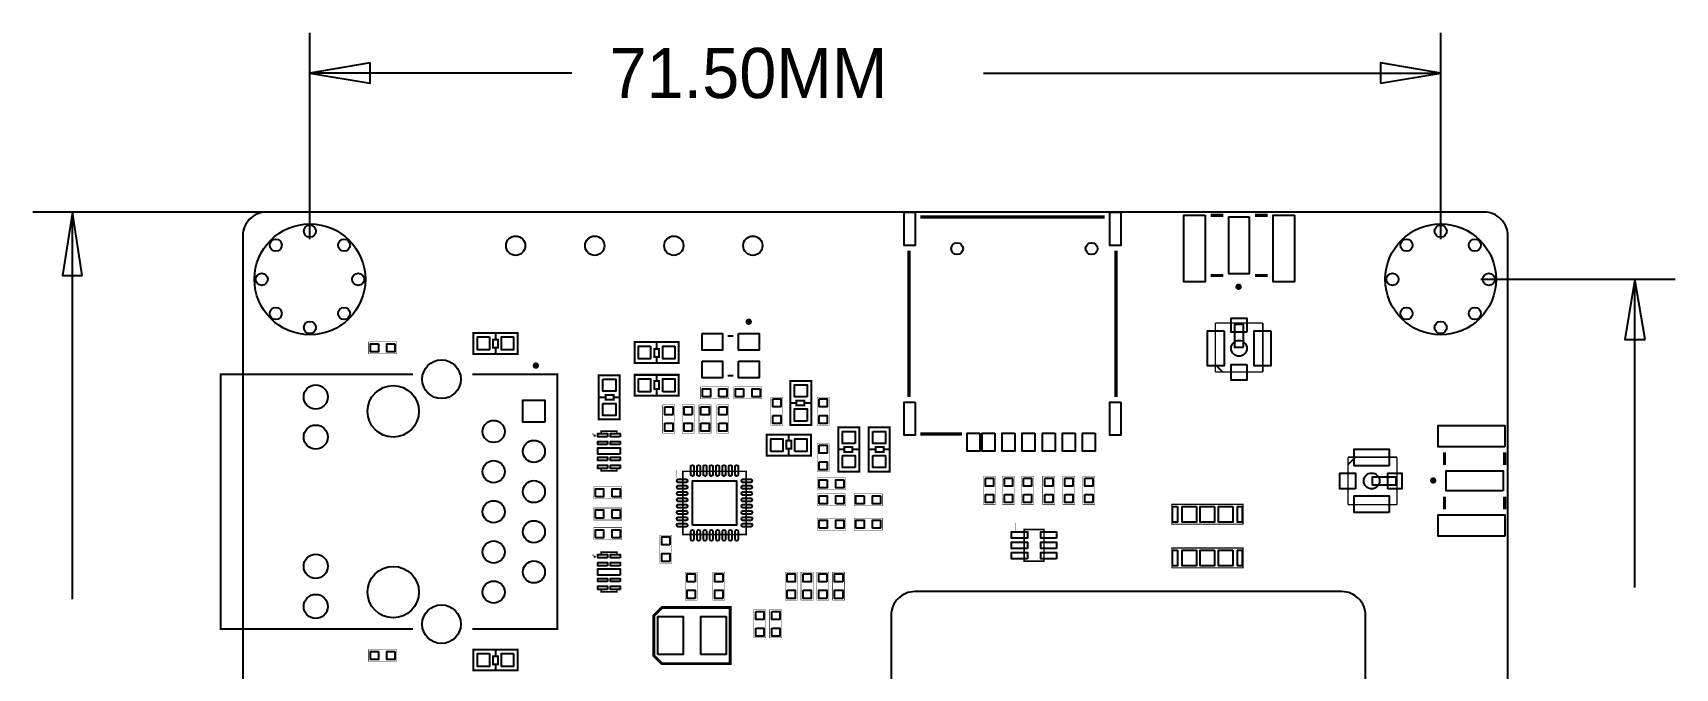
# Model space of a CAD drawing. Extents: x -13 to 91, y -14 to 91.
# Drawn here: x -13.3 to 90.6, y 51.2 to 91.3 of the extents above; entities that cross this region are included whole.
import ezdxf

# ---------------------------------------------------------------- set-up
doc = ezdxf.new("R2010")
doc.units = 0
for name, color, linetype in [('BG_DIMENSION', 85, 'CONTINUOUS'), ('BG_OUTLINE', 3, 'CONTINUOUS'), ('PG_SILKSCREEN_TOP', 7, 'CONTINUOUS'), ('PIN_TOP', 3, 'CONTINUOUS')]:
    doc.layers.add(name, color=color, linetype=linetype)

msp = doc.modelspace()

# ---------------------------------------------------------------- linework, layer by layer
at = {"layer": 'BG_DIMENSION'}
for points in [[(4.25, 78.29), (4.25, 91.3384)], [(75.75, 78.29), (75.75, 91.3384)], [(8.06, 89.4334), (4.25, 88.7984), (8.06, 88.1634), (8.06, 89.4334)], [(71.94, 88.1634), (75.75, 88.7984), (71.94, 89.4334), (71.94, 88.1634)], [(20.8217, 88.7984), (4.25, 88.7984)], [(46.8439, 88.7984), (75.75, 88.7984)], [(77.5, 80), (-13.2696, 80)], [(-10.1446, 76), (-10.7696, 80), (-11.3946, 76), (-10.1446, 76)], [(-10.7696, 55.518), (-10.7696, 80)], [(78.29, 75.75), (90.5764, 75.75)], [(88.6714, 71.94), (88.0364, 75.75), (87.4014, 71.94), (88.6714, 71.94)], [(88.0364, 56.2673), (88.0364, 75.75)]]:
    msp.add_lwpolyline(points, dxfattribs=at)
at = {"layer": 'BG_OUTLINE'}
for points in [[(1.4999, 0), (78.5001, 0, 0.414214), (80, 1.4999), (80, 78.5001, 0.414214), (78.5001, 80), (1.4999, 80, 0.414214), (0, 78.5001), (0, 1.4999, 0.414214), (1.4999, 0)], [(42.4999, 24), (69.5001, 24, 0.414214), (71, 25.4999), (71, 54.5001, 0.414214), (69.5001, 56), (42.4999, 56, 0.414214), (41, 54.5001), (41, 25.4999, 0.414214), (42.4999, 24)]]:
    msp.add_lwpolyline(points, format="xyb", dxfattribs=at)
at = {"layer": 'PG_SILKSCREEN_TOP'}
for points, const_width in [([(54.505, 79.6908), (42.845, 79.6908)], 0.2), ([(62, 79.8), (61.2, 79.8)], 0.2), ([(64.8, 79.8), (64, 79.8)], 0.2), ([(42.13, 68.3108), (42.13, 77.5708)], 0.2), ([(55.22, 68.3108), (55.22, 77.5708)], 0.2), ([(62, 75.99), (61.2, 75.99)], 0.2), ([(64.8, 75.99), (64, 75.99)], 0.2), ([(61.5, 69.89), (61.5, 72.99)], 0.1001), ([(61.5, 72.99), (64.5, 72.99)], 0.1001), ([(64.5, 72.99), (64.5, 69.89)], 0.1001), ([(9.6139, 71.0376), (7.9629, 71.0376), (7.9629, 71.7996), (9.7409, 71.7996), (9.7409, 71.0376), (9.6139, 71.0376)], 0.0254), ([(17.3863, 72.3584), (17.3863, 71.0376), (14.5923, 71.0376), (14.5923, 72.3584), (17.3863, 72.3584)], 0.127), ([(15.9893, 71.0884), (15.9893, 71.4186), (16.1417, 71.4186), (16.1417, 71.9266), (15.8369, 71.9266), (15.8369, 71.4186), (15.9893, 71.4186)], 0.127), ([(15.9893, 71.952), (15.9893, 72.333)], 0.127), ([(27.5717, 71.7804), (27.5717, 70.4596), (24.7777, 70.4596), (24.7777, 71.7804), (27.5717, 71.7804)], 0.127), ([(26.1747, 71.374), (26.1747, 71.755)], 0.127), ([(31.0269, 72.1668), (30.6669, 72.1668)], 0.127), ([(26.1747, 70.5104), (26.1747, 70.8406), (26.3271, 70.8406), (26.3271, 71.3486), (26.0223, 71.3486), (26.0223, 70.8406), (26.1747, 70.8406)], 0.127), ([(10.77, 53.6376), (-1.4, 53.6376), (-1.4, 69.7376), (10.77, 69.7376)], 0.127), ([(14.52, 69.7376), (19.9, 69.7376), (19.9, 53.6376), (14.52, 53.6376)], 0.127), ([(22.5171, 69.6849), (23.8379, 69.6849), (23.8379, 66.8909), (22.5171, 66.8909), (22.5171, 69.6849)], 0.127), ([(24.7777, 68.3895), (24.7777, 69.7103), (27.5717, 69.7103), (27.5717, 68.3895), (24.7777, 68.3895)], 0.127), ([(26.1747, 69.6595), (26.1747, 69.3293), (26.0223, 69.3293), (26.0223, 68.8213), (26.3271, 68.8213), (26.3271, 69.3293), (26.1747, 69.3293)], 0.127), ([(31.0269, 69.6668), (30.6669, 69.6668)], 0.127), ([(64.5, 69.89), (61.5, 69.89)], 0.1001), ([(61.5017, 70.354), (61.9648, 69.8908)], 0.1001), ([(61.965, 69.883), (61.521, 70.327)], 0.05), ([(26.1747, 68.7959), (26.1747, 68.4149)], 0.127), ([(29.083, 68.9483), (30.734, 68.9483), (30.734, 68.1863), (28.956, 68.1863), (28.956, 68.9483), (29.083, 68.9483)], 0.0254), ([(32.7025, 68.1863), (31.0515, 68.1863), (31.0515, 68.9483), (32.8295, 68.9483), (32.8295, 68.1863), (32.7025, 68.1863)], 0.0254), ([(35.9537, 66.5353), (34.6329, 66.5353), (34.6329, 69.3293), (35.9537, 69.3293), (35.9537, 66.5353)], 0.127), ([(22.9235, 68.2879), (22.5425, 68.2879)], 0.127), ([(23.7871, 68.2879), (23.4569, 68.2879), (23.4569, 68.4403), (22.9489, 68.4403), (22.9489, 68.1355), (23.4569, 68.1355), (23.4569, 68.2879)], 0.127), ([(27.3177, 67.6783), (27.3177, 66.0273), (26.5557, 66.0273), (26.5557, 67.8053), (27.3177, 67.8053), (27.3177, 67.6783)], 0.0254), ([(27.7876, 66.1543), (27.7876, 67.8053), (28.5496, 67.8053), (28.5496, 66.0273), (27.7876, 66.0273), (27.7876, 66.1543)], 0.0254), ([(29.6133, 67.6783), (29.6133, 66.0273), (28.8513, 66.0273), (28.8513, 67.8053), (29.6133, 67.8053), (29.6133, 67.6783)], 0.0254), ([(30.7467, 67.6783), (30.7467, 66.0273), (29.9847, 66.0273), (29.9847, 67.8053), (30.7467, 67.8053), (30.7467, 67.6783)], 0.0254), ([(34.1503, 68.1736), (34.1503, 66.5226), (33.3883, 66.5226), (33.3883, 68.3006), (34.1503, 68.3006), (34.1503, 68.1736)], 0.0254), ([(34.6837, 67.9323), (35.0139, 67.9323), (35.0139, 67.7799), (35.5219, 67.7799), (35.5219, 68.0847), (35.0139, 68.0847), (35.0139, 67.9323)], 0.127), ([(35.5473, 67.9323), (35.9283, 67.9323)], 0.127), ([(37.0901, 68.1736), (37.0901, 66.5226), (36.3281, 66.5226), (36.3281, 68.3006), (37.0901, 68.3006), (37.0901, 68.1736)], 0.0254), ([(22.2148, 65.922), (22.2148, 65.897), (22.1898, 65.897)], 0.2), ([(22.6648, 66.047), (22.6648, 66.147), (23.6648, 66.147), (23.6648, 66.047)], 0.1), ([(33.1343, 64.6049), (33.1343, 65.9257), (35.9283, 65.9257), (35.9283, 64.6049), (33.1343, 64.6049)], 0.127), ([(34.5313, 65.8749), (34.5313, 65.5447), (34.3789, 65.5447), (34.3789, 65.0367), (34.6837, 65.0367), (34.6837, 65.5447), (34.5313, 65.5447)], 0.127), ([(38.989, 63.596), (37.6682, 63.596), (37.6682, 66.39), (38.989, 66.39), (38.989, 63.596)], 0.127), ([(39.5859, 66.39), (40.9067, 66.39), (40.9067, 63.596), (39.5859, 63.596), (39.5859, 66.39)], 0.127), ([(45.485, 65.9708), (42.845, 65.9708)], 0.2), ([(34.5313, 65.0113), (34.5313, 64.6303)], 0.127), ([(37.0901, 65.247), (37.0901, 63.596), (36.3281, 63.596), (36.3281, 65.374), (37.0901, 65.374), (37.0901, 65.247)], 0.0254), ([(37.719, 64.993), (38.0492, 64.993), (38.0492, 64.8406), (38.5572, 64.8406), (38.5572, 65.1454), (38.0492, 65.1454), (38.0492, 64.993)], 0.127), ([(38.5826, 64.993), (38.9636, 64.993)], 0.127), ([(39.9923, 64.993), (39.6113, 64.993)], 0.127), ([(40.8559, 64.993), (40.5257, 64.993), (40.5257, 65.1454), (40.0177, 65.1454), (40.0177, 64.8406), (40.5257, 64.8406), (40.5257, 64.993)], 0.127), ([(69.89, 61.5), (69.89, 64.5)], 0.1001), ([(69.89, 64.5), (72.99, 64.5)], 0.1001), ([(70.354, 64.4983), (69.8908, 64.0352)], 0.1001), ([(69.883, 64.035), (70.327, 64.479)], 0.05), ([(72.99, 64.5), (72.99, 61.5)], 0.1001), ([(75.99, 64), (75.99, 64.8)], 0.2), ([(79.8, 64), (79.8, 64.8)], 0.2), ([(23.6648, 63.747), (23.6648, 63.647), (22.6648, 63.647), (22.6648, 63.747)], 0.1), ([(27.4701, 63.4365), (27.4447, 63.4365)], 0.5), ([(27.8323, 59.6077), (31.8323, 59.6077), (31.8323, 63.6077), (27.8323, 63.6077), (27.8323, 59.6077)], 0.1), ([(22.3266, 62.6237), (23.9776, 62.6237), (23.9776, 61.8617), (22.1996, 61.8617), (22.1996, 62.6237), (22.3266, 62.6237)], 0.0254), ([(37.9918, 62.4333), (36.3408, 62.4333), (36.3408, 63.1953), (38.1188, 63.1953), (38.1188, 62.4333), (37.9918, 62.4333)], 0.0254), ([(47.5964, 63.1698), (47.5964, 61.5188), (46.8344, 61.5188), (46.8344, 63.2968), (47.5964, 63.2968), (47.5964, 63.1698)], 0.0254), ([(48.8062, 63.1698), (48.8062, 61.5188), (48.0442, 61.5188), (48.0442, 63.2968), (48.8062, 63.2968), (48.8062, 63.1698)], 0.0254), ([(49.9999, 63.1698), (49.9999, 61.5188), (49.2379, 61.5188), (49.2379, 63.2968), (49.9999, 63.2968), (49.9999, 63.1698)], 0.0254), ([(51.346, 63.1698), (51.346, 61.5188), (50.584, 61.5188), (50.584, 63.2968), (51.346, 63.2968), (51.346, 63.1698)], 0.0254), ([(52.6161, 63.1698), (52.6161, 61.5188), (51.8541, 61.5188), (51.8541, 63.2968), (52.6161, 63.2968), (52.6161, 63.1698)], 0.0254), ([(53.8861, 63.1698), (53.8861, 61.5188), (53.1241, 61.5188), (53.1241, 63.2968), (53.8861, 63.2968), (53.8861, 63.1698)], 0.0254), ([(22.3266, 61.2902), (23.9776, 61.2902), (23.9776, 60.5282), (22.1996, 60.5282), (22.1996, 61.2902), (22.3266, 61.2902)], 0.0254), ([(36.4678, 62.1887), (38.1188, 62.1887), (38.1188, 61.4267), (36.3408, 61.4267), (36.3408, 62.1887), (36.4678, 62.1887)], 0.0254), ([(40.3159, 61.4267), (38.6649, 61.4267), (38.6649, 62.1887), (40.4429, 62.1887), (40.4429, 61.4267), (40.3159, 61.4267)], 0.0254), ([(58.75, 60.26), (63.25, 60.26), (63.25, 61.52), (58.75, 61.52), (58.75, 60.26)], 0.07), ([(72.99, 61.5), (69.89, 61.5)], 0.1001), ([(75.99, 61.2), (75.99, 62)], 0.2), ([(79.8, 61.2), (79.8, 62)], 0.2), ([(36.4678, 60.6441), (38.1188, 60.6441), (38.1188, 59.8821), (36.3408, 59.8821), (36.3408, 60.6441), (36.4678, 60.6441)], 0.0254), ([(38.7919, 60.6441), (40.4429, 60.6441), (40.4429, 59.8821), (38.6649, 59.8821), (38.6649, 60.6441), (38.7919, 60.6441)], 0.0254), ([(48.8462, 60.0964), (48.8716, 60.0964)], 0.5), ([(22.3266, 60.0456), (23.9776, 60.0456), (23.9776, 59.2836), (22.1996, 59.2836), (22.1996, 60.0456), (22.3266, 60.0456)], 0.0254), ([(26.3779, 57.9247), (26.3779, 59.5757), (27.1399, 59.5757), (27.1399, 57.7977), (26.3779, 57.7977), (26.3779, 57.9247)], 0.0254), ([(49.415, 59.928), (50.665, 59.928), (50.665, 57.928), (49.415, 57.928), (49.415, 59.928)], 0.1), ([(22.2148, 58.2655), (22.2148, 58.2405), (22.1898, 58.2405)], 0.2), ([(22.6648, 58.3905), (22.6648, 58.4905), (23.6648, 58.4905), (23.6648, 58.3905)], 0.1), ([(58.75, 57.5), (63.25, 57.5), (63.25, 58.76), (58.75, 58.76), (58.75, 57.5)], 0.07), ([(27.9781, 55.5879), (27.9781, 57.2389), (28.7401, 57.2389), (28.7401, 55.4609), (27.9781, 55.4609), (27.9781, 55.5879)], 0.0254), ([(29.7307, 55.5879), (29.7307, 57.2389), (30.4927, 57.2389), (30.4927, 55.4609), (29.7307, 55.4609), (29.7307, 55.5879)], 0.0254), ([(35.0647, 57.1119), (35.0647, 55.4609), (34.3027, 55.4609), (34.3027, 57.2389), (35.0647, 57.2389), (35.0647, 57.1119)], 0.0254), ([(36.0647, 57.1119), (36.0647, 55.4609), (35.3027, 55.4609), (35.3027, 57.2389), (36.0647, 57.2389), (36.0647, 57.1119)], 0.0254), ([(36.3027, 55.5879), (36.3027, 57.2389), (37.0647, 57.2389), (37.0647, 55.4609), (36.3027, 55.4609), (36.3027, 55.5879)], 0.0254), ([(37.3027, 55.5879), (37.3027, 57.2389), (38.0647, 57.2389), (38.0647, 55.4609), (37.3027, 55.4609), (37.3027, 55.5879)], 0.0254), ([(23.6648, 56.0905), (23.6648, 55.9905), (22.6648, 55.9905), (22.6648, 56.0905)], 0.1), ([(30.826, 55), (26.508, 55), (26, 54.492), (26, 51.952), (26.508, 51.444), (30.826, 51.444), (30.826, 55)], 0.1778), ([(33.0835, 54.7243), (33.0835, 53.0733), (32.3215, 53.0733), (32.3215, 54.8513), (33.0835, 54.8513), (33.0835, 54.7243)], 0.0254), ([(34.0835, 54.7243), (34.0835, 53.0733), (33.3215, 53.0733), (33.3215, 54.8513), (34.0835, 54.8513), (34.0835, 54.7243)], 0.0254), ([(9.6139, 51.5756), (7.9629, 51.5756), (7.9629, 52.3376), (9.7409, 52.3376), (9.7409, 51.5756), (9.6139, 51.5756)], 0.0254), ([(17.3863, 52.3376), (17.3863, 51.0168), (14.5923, 51.0168), (14.5923, 52.3376), (17.3863, 52.3376)], 0.127), ([(15.9893, 51.0676), (15.9893, 51.3978), (16.1417, 51.3978), (16.1417, 51.9058), (15.8369, 51.9058), (15.8369, 51.3978), (15.9893, 51.3978)], 0.127), ([(15.9893, 51.9312), (15.9893, 52.3122)], 0.127)]:
    msp.add_lwpolyline(points, dxfattribs=dict(at, const_width=const_width))
at = {"layer": 'PG_SILKSCREEN_TOP', "const_width": 0.2}
for points in [[(63.07, 75.28, 1), (62.87, 75.28, 1), (63.07, 75.28)], [(32.0969, 73.0668, 1), (31.8969, 73.0668, 1), (32.0969, 73.0668)], [(18.637, 70.2946, 1), (18.437, 70.2946, 1), (18.637, 70.2946)], [(75.38, 63.03, 1), (75.18, 63.03, 1), (75.38, 63.03)]]:
    msp.add_lwpolyline(points, format="xyb", dxfattribs=at)
at = {"layer": 'PG_SILKSCREEN_TOP'}
for points in [[(63.4993, 72.4113), (62.4993, 72.4113), (62.4993, 73.288), (63.4993, 73.288)], [(63.265, 71.44), (62.735, 71.44), (62.735, 72.9127), (63.265, 72.9127)], [(72.4113, 62.5007), (72.4113, 63.5007), (73.288, 63.5007), (73.288, 62.5007)], [(71.44, 62.735), (71.44, 63.265), (72.9127, 63.265), (72.9127, 62.735)]]:
    msp.add_lwpolyline(points, close=True, dxfattribs=at)
at = {"layer": 'PIN_TOP'}
for points in [[(42.525, 79.9908), (42.525, 77.8908), (41.825, 77.8908), (41.825, 79.9908)], [(55.525, 79.9908), (55.525, 77.8908), (54.825, 77.8908), (54.825, 79.9908)], [(60.85, 79.8), (60.85, 75.6), (59.5, 75.6), (59.5, 79.8)], [(63.635, 79.7), (63.635, 76.1), (62.365, 76.1), (62.365, 79.7)], [(66.5, 79.8), (66.5, 75.6), (65.15, 75.6), (65.15, 79.8)], [(8.5852, 71.6726), (8.5852, 71.1646), (8.0772, 71.1646), (8.0772, 71.6726)], [(9.6266, 71.6726), (9.6266, 71.1646), (9.1186, 71.1646), (9.1186, 71.6726)], [(15.6083, 72.1044), (15.6083, 71.2916), (14.8463, 71.2916), (14.8463, 72.1044)], [(17.1323, 72.1044), (17.1323, 71.2916), (16.3703, 71.2916), (16.3703, 72.1044)], [(29.0469, 72.3168), (30.3469, 72.3168), (30.3469, 71.2668), (29.0469, 71.2668)], [(31.3469, 72.3168), (32.6469, 72.3168), (32.6469, 71.2668), (31.3469, 71.2668)], [(62.05, 72.49), (62.05, 70.29), (61, 70.29), (61, 72.49)], [(65, 72.49), (65, 70.29), (63.95, 70.29), (63.95, 72.49)], [(25.7937, 71.5264), (25.7937, 70.7136), (25.0317, 70.7136), (25.0317, 71.5264)], [(27.3177, 71.5264), (27.3177, 70.7136), (26.5557, 70.7136), (26.5557, 71.5264)], [(29.0469, 70.5668), (30.3469, 70.5668), (30.3469, 69.5168), (29.0469, 69.5168)], [(31.3469, 70.5668), (32.6469, 70.5668), (32.6469, 69.5168), (31.3469, 69.5168)], [(63.5, 70.365), (63.5, 69.365), (62.5, 69.365), (62.5, 70.365)], [(22.7711, 69.4309), (23.5839, 69.4309), (23.5839, 68.6689), (22.7711, 68.6689)], [(25.0317, 68.6435), (25.0317, 69.4563), (25.7937, 69.4563), (25.7937, 68.6435)], [(26.5557, 68.6435), (26.5557, 69.4563), (27.3177, 69.4563), (27.3177, 68.6435)], [(29.0703, 68.3133), (29.0703, 68.8213), (29.5783, 68.8213), (29.5783, 68.3133)], [(30.1117, 68.3133), (30.1117, 68.8213), (30.6197, 68.8213), (30.6197, 68.3133)], [(31.6738, 68.8213), (31.6738, 68.3133), (31.1658, 68.3133), (31.1658, 68.8213)], [(32.7152, 68.8213), (32.7152, 68.3133), (32.2072, 68.3133), (32.2072, 68.8213)], [(35.6997, 68.3133), (34.8869, 68.3133), (34.8869, 69.0753), (35.6997, 69.0753)], [(19.109, 66.7086), (17.711, 66.7086), (17.711, 68.1066), (19.109, 68.1066)], [(22.7711, 67.9069), (23.5839, 67.9069), (23.5839, 67.1449), (22.7711, 67.1449)], [(26.6827, 67.691), (27.1907, 67.691), (27.1907, 67.183), (26.6827, 67.183)], [(28.4226, 67.183), (27.9146, 67.183), (27.9146, 67.691), (28.4226, 67.691)], [(28.9783, 67.691), (29.4863, 67.691), (29.4863, 67.183), (28.9783, 67.183)], [(30.1117, 67.691), (30.6197, 67.691), (30.6197, 67.183), (30.1117, 67.183)], [(33.5153, 68.1863), (34.0233, 68.1863), (34.0233, 67.6783), (33.5153, 67.6783)], [(35.6997, 66.7893), (34.8869, 66.7893), (34.8869, 67.5513), (35.6997, 67.5513)], [(36.4551, 68.1863), (36.9631, 68.1863), (36.9631, 67.6783), (36.4551, 67.6783)], [(42.525, 67.9908), (42.525, 65.8908), (41.825, 65.8908), (41.825, 67.9908)], [(55.525, 67.9908), (55.525, 65.8908), (54.825, 65.8908), (54.825, 67.9908)], [(26.6827, 66.6496), (27.1907, 66.6496), (27.1907, 66.1416), (26.6827, 66.1416)], [(28.4226, 66.1416), (27.9146, 66.1416), (27.9146, 66.6496), (28.4226, 66.6496)], [(28.9783, 66.6496), (29.4863, 66.6496), (29.4863, 66.1416), (28.9783, 66.1416)], [(30.1117, 66.6496), (30.6197, 66.6496), (30.6197, 66.1416), (30.1117, 66.1416)], [(33.5153, 67.1449), (34.0233, 67.1449), (34.0233, 66.6369), (33.5153, 66.6369)], [(36.4551, 67.1449), (36.9631, 67.1449), (36.9631, 66.6369), (36.4551, 66.6369)], [(79.8, 65.15), (75.6, 65.15), (75.6, 66.5), (79.8, 66.5)], [(23.0648, 65.797), (22.4648, 65.797), (22.4648, 65.997), (23.0648, 65.997)], [(23.0648, 65.297), (22.4648, 65.297), (22.4648, 65.497), (23.0648, 65.497)], [(23.8648, 65.797), (23.2648, 65.797), (23.2648, 65.997), (23.8648, 65.997)], [(23.8648, 65.297), (23.2648, 65.297), (23.2648, 65.497), (23.8648, 65.497)], [(33.3883, 64.8589), (33.3883, 65.6717), (34.1503, 65.6717), (34.1503, 64.8589)], [(34.9123, 64.8589), (34.9123, 65.6717), (35.6743, 65.6717), (35.6743, 64.8589)], [(38.735, 65.374), (37.9222, 65.374), (37.9222, 66.136), (38.735, 66.136)], [(39.8399, 66.136), (40.6527, 66.136), (40.6527, 65.374), (39.8399, 65.374)], [(46.605, 66.0308), (46.605, 64.8908), (45.805, 64.8908), (45.805, 66.0308)], [(47.555, 66.0308), (47.555, 64.8908), (46.755, 64.8908), (46.755, 66.0308)], [(48.825, 66.0308), (48.825, 64.8908), (48.025, 64.8908), (48.025, 66.0308)], [(50.095, 66.0308), (50.095, 64.8908), (49.295, 64.8908), (49.295, 66.0308)], [(51.365, 66.0308), (51.365, 64.8908), (50.565, 64.8908), (50.565, 66.0308)], [(52.635, 66.0308), (52.635, 64.8908), (51.835, 64.8908), (51.835, 66.0308)], [(53.905, 66.0308), (53.905, 64.8908), (53.105, 64.8908), (53.105, 66.0308)], [(23.8648, 64.697), (22.4648, 64.697), (22.4648, 65.097), (23.8648, 65.097)], [(23.0648, 64.297), (22.4648, 64.297), (22.4648, 64.497), (23.0648, 64.497)], [(23.8648, 64.297), (23.2648, 64.297), (23.2648, 64.497), (23.8648, 64.497)], [(36.4551, 65.2597), (36.9631, 65.2597), (36.9631, 64.7517), (36.4551, 64.7517)], [(38.735, 63.85), (37.9222, 63.85), (37.9222, 64.612), (38.735, 64.612)], [(39.8399, 64.612), (40.6527, 64.612), (40.6527, 63.85), (39.8399, 63.85)], [(72.49, 63.95), (70.29, 63.95), (70.29, 65), (72.49, 65)], [(23.0648, 63.797), (22.4648, 63.797), (22.4648, 63.997), (23.0648, 63.997)], [(23.8648, 63.797), (23.2648, 63.797), (23.2648, 63.997), (23.8648, 63.997)], [(36.4551, 64.2183), (36.9631, 64.2183), (36.9631, 63.7103), (36.4551, 63.7103)], [(70.365, 62.5), (69.365, 62.5), (69.365, 63.5), (70.365, 63.5)], [(79.7, 62.365), (76.1, 62.365), (76.1, 63.635), (79.7, 63.635)], [(22.3139, 61.9887), (22.3139, 62.4967), (22.8219, 62.4967), (22.8219, 61.9887)], [(23.3553, 61.9887), (23.3553, 62.4967), (23.8633, 62.4967), (23.8633, 61.9887)], [(28.4323, 60.2077), (28.4323, 63.0077), (31.2323, 63.0077), (31.2323, 60.2077)], [(36.9631, 63.0683), (36.9631, 62.5603), (36.4551, 62.5603), (36.4551, 63.0683)], [(38.0045, 63.0683), (38.0045, 62.5603), (37.4965, 62.5603), (37.4965, 63.0683)], [(46.9614, 63.1825), (47.4694, 63.1825), (47.4694, 62.6745), (46.9614, 62.6745)], [(48.1712, 63.1825), (48.6792, 63.1825), (48.6792, 62.6745), (48.1712, 62.6745)], [(49.3649, 63.1825), (49.8729, 63.1825), (49.8729, 62.6745), (49.3649, 62.6745)], [(50.711, 63.1825), (51.219, 63.1825), (51.219, 62.6745), (50.711, 62.6745)], [(51.9811, 63.1825), (52.4891, 63.1825), (52.4891, 62.6745), (51.9811, 62.6745)], [(53.2511, 63.1825), (53.7591, 63.1825), (53.7591, 62.6745), (53.2511, 62.6745)], [(36.4551, 61.5537), (36.4551, 62.0617), (36.9631, 62.0617), (36.9631, 61.5537)], [(37.4965, 61.5537), (37.4965, 62.0617), (38.0045, 62.0617), (38.0045, 61.5537)], [(39.2872, 62.0617), (39.2872, 61.5537), (38.7792, 61.5537), (38.7792, 62.0617)], [(40.3286, 62.0617), (40.3286, 61.5537), (39.8206, 61.5537), (39.8206, 62.0617)], [(46.9614, 62.1411), (47.4694, 62.1411), (47.4694, 61.6331), (46.9614, 61.6331)], [(48.1712, 62.1411), (48.6792, 62.1411), (48.6792, 61.6331), (48.1712, 61.6331)], [(49.3649, 62.1411), (49.8729, 62.1411), (49.8729, 61.6331), (49.3649, 61.6331)], [(50.711, 62.1411), (51.219, 62.1411), (51.219, 61.6331), (50.711, 61.6331)], [(51.9811, 62.1411), (52.4891, 62.1411), (52.4891, 61.6331), (51.9811, 61.6331)], [(53.2511, 62.1411), (53.7591, 62.1411), (53.7591, 61.6331), (53.2511, 61.6331)], [(59.1, 61.39), (59.1, 60.39), (58.8, 60.39), (58.8, 61.39)], [(60.3, 61.39), (60.3, 60.39), (59.4, 60.39), (59.4, 61.39)], [(61.45, 61.39), (61.45, 60.39), (60.55, 60.39), (60.55, 61.39)], [(62.6, 61.39), (62.6, 60.39), (61.7, 60.39), (61.7, 61.39)], [(63.2, 61.39), (63.2, 60.39), (62.9, 60.39), (62.9, 61.39)], [(72.49, 61), (70.29, 61), (70.29, 62.05), (72.49, 62.05)], [(22.3139, 60.6552), (22.3139, 61.1632), (22.8219, 61.1632), (22.8219, 60.6552)], [(23.3553, 60.6552), (23.3553, 61.1632), (23.8633, 61.1632), (23.8633, 60.6552)], [(36.4551, 60.0091), (36.4551, 60.5171), (36.9631, 60.5171), (36.9631, 60.0091)], [(37.4965, 60.0091), (37.4965, 60.5171), (38.0045, 60.5171), (38.0045, 60.0091)], [(38.7792, 60.0091), (38.7792, 60.5171), (39.2872, 60.5171), (39.2872, 60.0091)], [(39.8206, 60.0091), (39.8206, 60.5171), (40.3286, 60.5171), (40.3286, 60.0091)], [(79.8, 59.5), (75.6, 59.5), (75.6, 60.85), (79.8, 60.85)], [(22.3139, 59.4106), (22.3139, 59.9186), (22.8219, 59.9186), (22.8219, 59.4106)], [(23.3553, 59.4106), (23.3553, 59.9186), (23.8633, 59.9186), (23.8633, 59.4106)], [(27.0129, 58.9534), (26.5049, 58.9534), (26.5049, 59.4614), (27.0129, 59.4614)], [(49.615, 59.378), (48.615, 59.378), (48.615, 59.778), (49.615, 59.778)], [(51.465, 59.378), (50.465, 59.378), (50.465, 59.778), (51.465, 59.778)], [(23.0648, 58.1405), (22.4648, 58.1405), (22.4648, 58.3405), (23.0648, 58.3405)], [(23.8648, 58.1405), (23.2648, 58.1405), (23.2648, 58.3405), (23.8648, 58.3405)], [(27.0129, 57.912), (26.5049, 57.912), (26.5049, 58.42), (27.0129, 58.42)], [(49.615, 58.728), (48.615, 58.728), (48.615, 59.128), (49.615, 59.128)], [(49.615, 58.078), (48.615, 58.078), (48.615, 58.478), (49.615, 58.478)], [(51.465, 58.728), (50.465, 58.728), (50.465, 59.128), (51.465, 59.128)], [(51.465, 58.078), (50.465, 58.078), (50.465, 58.478), (51.465, 58.478)], [(59.1, 58.63), (59.1, 57.63), (58.8, 57.63), (58.8, 58.63)], [(60.3, 58.63), (60.3, 57.63), (59.4, 57.63), (59.4, 58.63)], [(61.45, 58.63), (61.45, 57.63), (60.55, 57.63), (60.55, 58.63)], [(62.6, 58.63), (62.6, 57.63), (61.7, 57.63), (61.7, 58.63)], [(63.2, 58.63), (63.2, 57.63), (62.9, 57.63), (62.9, 58.63)], [(23.0648, 57.6405), (22.4648, 57.6405), (22.4648, 57.8405), (23.0648, 57.8405)], [(23.8648, 57.0405), (22.4648, 57.0405), (22.4648, 57.4405), (23.8648, 57.4405)], [(23.8648, 57.6405), (23.2648, 57.6405), (23.2648, 57.8405), (23.8648, 57.8405)], [(28.6131, 56.6166), (28.1051, 56.6166), (28.1051, 57.1246), (28.6131, 57.1246)], [(30.3657, 56.6166), (29.8577, 56.6166), (29.8577, 57.1246), (30.3657, 57.1246)], [(34.4297, 57.1246), (34.9377, 57.1246), (34.9377, 56.6166), (34.4297, 56.6166)], [(35.4297, 57.1246), (35.9377, 57.1246), (35.9377, 56.6166), (35.4297, 56.6166)], [(36.9377, 56.6166), (36.4297, 56.6166), (36.4297, 57.1246), (36.9377, 57.1246)], [(37.9377, 56.6166), (37.4297, 56.6166), (37.4297, 57.1246), (37.9377, 57.1246)], [(23.0648, 56.6405), (22.4648, 56.6405), (22.4648, 56.8405), (23.0648, 56.8405)], [(23.0648, 56.1405), (22.4648, 56.1405), (22.4648, 56.3405), (23.0648, 56.3405)], [(23.8648, 56.6405), (23.2648, 56.6405), (23.2648, 56.8405), (23.8648, 56.8405)], [(23.8648, 56.1405), (23.2648, 56.1405), (23.2648, 56.3405), (23.8648, 56.3405)], [(28.6131, 55.5752), (28.1051, 55.5752), (28.1051, 56.0832), (28.6131, 56.0832)], [(30.3657, 55.5752), (29.8577, 55.5752), (29.8577, 56.0832), (30.3657, 56.0832)], [(34.4297, 56.0832), (34.9377, 56.0832), (34.9377, 55.5752), (34.4297, 55.5752)], [(35.4297, 56.0832), (35.9377, 56.0832), (35.9377, 55.5752), (35.4297, 55.5752)], [(36.9377, 55.5752), (36.4297, 55.5752), (36.4297, 56.0832), (36.9377, 56.0832)], [(37.9377, 55.5752), (37.4297, 55.5752), (37.4297, 56.0832), (37.9377, 56.0832)], [(26.254, 52.0155), (26.254, 54.4285), (27.8542, 54.4285), (27.8542, 52.0155)], [(28.9718, 52.0155), (28.9718, 54.4285), (30.572, 54.4285), (30.572, 52.0155)], [(32.4485, 54.737), (32.9565, 54.737), (32.9565, 54.229), (32.4485, 54.229)], [(33.4485, 54.737), (33.9565, 54.737), (33.9565, 54.229), (33.4485, 54.229)], [(32.4485, 53.6956), (32.9565, 53.6956), (32.9565, 53.1876), (32.4485, 53.1876)], [(33.4485, 53.6956), (33.9565, 53.6956), (33.9565, 53.1876), (33.4485, 53.1876)], [(8.5852, 52.2106), (8.5852, 51.7026), (8.0772, 51.7026), (8.0772, 52.2106)], [(9.6266, 52.2106), (9.6266, 51.7026), (9.1186, 51.7026), (9.1186, 52.2106)], [(15.6083, 52.0836), (15.6083, 51.2708), (14.8463, 51.2708), (14.8463, 52.0836)], [(17.1323, 52.0836), (17.1323, 51.2708), (16.3703, 51.2708), (16.3703, 52.0836)]]:
    msp.add_lwpolyline(points, close=True, dxfattribs=at)
for points in [[(28.5323, 63.9077), (28.5323, 63.4077, -1), (28.3323, 63.4077), (28.3323, 63.9077, -1)], [(28.9323, 63.9077), (28.9323, 63.4077, -1), (28.7323, 63.4077), (28.7323, 63.9077, -1)], [(29.3323, 63.9077), (29.3323, 63.4077, -1), (29.1323, 63.4077), (29.1323, 63.9077, -1)], [(29.7323, 63.9077), (29.7323, 63.4077, -1), (29.5323, 63.4077), (29.5323, 63.9077, -1)], [(30.1323, 63.9077), (30.1323, 63.4077, -1), (29.9323, 63.4077), (29.9323, 63.9077, -1)], [(30.5323, 63.9077), (30.5323, 63.4077, -1), (30.3323, 63.4077), (30.3323, 63.9077, -1)], [(30.9323, 63.9077), (30.9323, 63.4077, -1), (30.7323, 63.4077), (30.7323, 63.9077, -1)], [(31.3323, 63.9077), (31.3323, 63.4077, -1), (31.1323, 63.4077), (31.1323, 63.9077, -1)], [(28.0323, 62.9077), (27.5323, 62.9077, -1), (27.5323, 63.1077), (28.0323, 63.1077, -1)], [(28.0323, 62.5077), (27.5323, 62.5077, -1), (27.5323, 62.7077), (28.0323, 62.7077, -1)], [(28.0323, 62.1077), (27.5323, 62.1077, -1), (27.5323, 62.3077), (28.0323, 62.3077, -1)], [(32.1323, 62.9077), (31.6323, 62.9077, -1), (31.6323, 63.1077), (32.1323, 63.1077, -1)], [(32.1323, 62.5077), (31.6323, 62.5077, -1), (31.6323, 62.7077), (32.1323, 62.7077, -1)], [(32.1323, 62.1077), (31.6323, 62.1077, -1), (31.6323, 62.3077), (32.1323, 62.3077, -1)], [(28.0323, 61.7077), (27.5323, 61.7077, -1), (27.5323, 61.9077), (28.0323, 61.9077, -1)], [(28.0323, 61.3077), (27.5323, 61.3077, -1), (27.5323, 61.5077), (28.0323, 61.5077, -1)], [(32.1323, 61.7077), (31.6323, 61.7077, -1), (31.6323, 61.9077), (32.1323, 61.9077, -1)], [(32.1323, 61.3077), (31.6323, 61.3077, -1), (31.6323, 61.5077), (32.1323, 61.5077, -1)], [(28.0323, 60.9077), (27.5323, 60.9077, -1), (27.5323, 61.1077), (28.0323, 61.1077, -1)], [(28.0323, 60.5077), (27.5323, 60.5077, -1), (27.5323, 60.7077), (28.0323, 60.7077, -1)], [(28.0323, 60.1077), (27.5323, 60.1077, -1), (27.5323, 60.3077), (28.0323, 60.3077, -1)], [(32.1323, 60.9077), (31.6323, 60.9077, -1), (31.6323, 61.1077), (32.1323, 61.1077, -1)], [(32.1323, 60.5077), (31.6323, 60.5077, -1), (31.6323, 60.7077), (32.1323, 60.7077, -1)], [(32.1323, 60.1077), (31.6323, 60.1077, -1), (31.6323, 60.3077), (32.1323, 60.3077, -1)], [(28.5323, 59.8077), (28.5323, 59.3077, -1), (28.3323, 59.3077), (28.3323, 59.8077, -1)], [(28.9323, 59.8077), (28.9323, 59.3077, -1), (28.7323, 59.3077), (28.7323, 59.8077, -1)], [(29.3323, 59.8077), (29.3323, 59.3077, -1), (29.1323, 59.3077), (29.1323, 59.8077, -1)], [(29.7323, 59.8077), (29.7323, 59.3077, -1), (29.5323, 59.3077), (29.5323, 59.8077, -1)], [(30.1323, 59.8077), (30.1323, 59.3077, -1), (29.9323, 59.3077), (29.9323, 59.8077, -1)], [(30.5323, 59.8077), (30.5323, 59.3077, -1), (30.3323, 59.3077), (30.3323, 59.8077, -1)], [(30.9323, 59.8077), (30.9323, 59.3077, -1), (30.7323, 59.3077), (30.7323, 59.8077, -1)], [(31.3323, 59.8077), (31.3323, 59.3077, -1), (31.1323, 59.3077), (31.1323, 59.8077, -1)]]:
    msp.add_lwpolyline(points, format="xyb", close=True, dxfattribs=at)
for centre, radius in [((4.25, 75.75), 3.5052), ((4.25, 78.798), 0.381), ((75.75, 75.75), 3.5052), ((75.75, 78.798), 0.381), ((2.091, 77.909), 0.381), ((6.409, 77.909), 0.381), ((17.2593, 77.8764), 0.6096), ((22.2593, 77.8764), 0.6096), ((27.2593, 77.8764), 0.6096), ((32.2593, 77.8764), 0.6096), ((45.175, 77.6908), 0.375), ((53.675, 77.6908), 0.375), ((73.591, 77.909), 0.381), ((77.909, 77.909), 0.381), ((1.202, 75.75), 0.381), ((7.298, 75.75), 0.381), ((72.702, 75.75), 0.381), ((78.798, 75.75), 0.381), ((2.091, 73.591), 0.381), ((6.409, 73.591), 0.381), ((73.591, 73.591), 0.381), ((77.909, 73.591), 0.381), ((4.25, 72.702), 0.381), ((75.75, 72.702), 0.381), ((63, 71.39), 0.5), ((12.57, 69.4326), 1.2225), ((4.62, 68.3126), 0.765), ((9.52, 67.4026), 1.6251), ((4.62, 65.7726), 0.765), ((15.87, 66.1276), 0.699), ((18.41, 64.8676), 0.699), ((15.87, 63.5876), 0.699), ((71.39, 63), 0.5), ((18.41, 62.3276), 0.699), ((15.87, 61.0476), 0.699), ((18.41, 59.7876), 0.699), ((15.87, 58.5076), 0.699), ((4.62, 57.6026), 0.765), ((9.52, 55.9726), 1.6251), ((18.41, 57.2476), 0.699), ((15.87, 55.9676), 0.699), ((4.62, 55.0626), 0.765), ((12.57, 53.9426), 1.2225)]:
    msp.add_circle(centre, radius, dxfattribs=at)

# ---------------------------------------------------------------- texts
at = {"layer": 'BG_DIMENSION', "width": 0.992}
msp.add_text('71.50MM', height=3.175, dxfattribs=at).set_placement((23.2029, 87.2109))

doc.saveas('drawing.dxf')
